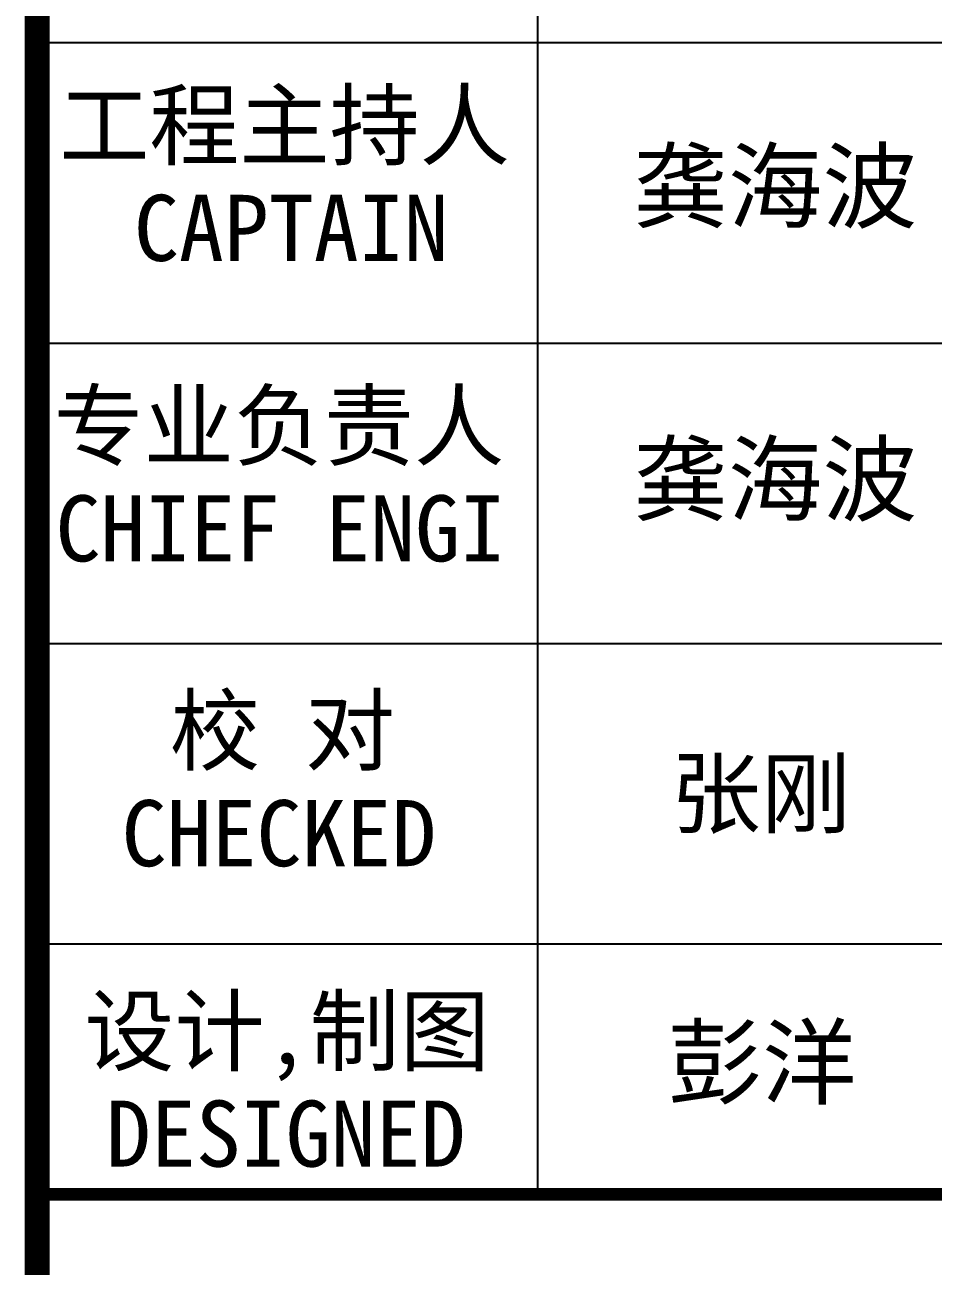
# Model space of a CAD drawing. Extents: x 69728788 to 150163257, y 20675998 to 43663798.
# Drawn here: x 75148513 to 75155743, y 21606668 to 21616544 of the extents above; entities that cross this region are included whole.
import ezdxf

# ---------------------------------------------------------------- set-up
doc = ezdxf.new("R2010")
doc.units = 0
doc.header["$LTSCALE"] = 1000
doc.header["$MEASUREMENT"] = 0
doc.layers.add('图框', color=253, linetype='CONTINUOUS')
doc.styles.add('STYLE-黑体', font='simhei.ttf')

msp = doc.modelspace()

# ---------------------------------------------------------------- linework, layer by layer
at = {"layer": '图框', "color": 0}
for p, q in [((75148612, 21616402.4), (75160630.5, 21616402.4)), ((75148612, 21614012), (75160630.5, 21614012)), ((75148612, 21611621.6), (75160630.5, 21611621.6)), ((75148612, 21609231.2), (75160630.5, 21609231.2))]:
    msp.add_line(p, q, dxfattribs=at)
at = {"layer": '图框', "color": 4, "const_width": 197.2}
msp.add_lwpolyline([(75148612, 21638287.7), (75148612, 21558287.7)], dxfattribs=at)
at = {"layer": '图框', "color": 0, "const_width": 100}
msp.add_lwpolyline([(75148612, 21620784.8), (75160630.5, 21620784.8), (75160630.5, 21600466.4), (75148612, 21600466.4)], close=True, dxfattribs=at)
at = {"layer": '图框', "color": 0}
msp.add_lwpolyline([(75152596, 21607239.2), (75152596, 21618792.8)], dxfattribs=at)
at = {"layer": '图框', "color": 0, "const_width": 100}
msp.add_lwpolyline([(75148612, 21607239.2), (75160630.5, 21607239.2)], dxfattribs=at)

# ---------------------------------------------------------------- texts
at = {"layer": '图框', "color": 0, "style": 'STYLE-黑体'}
for s, p in [('工程主持人', (75148786.8, 21615482.5)), ('CAPTAIN', (75149381.7, 21614665.8)), ('专业负责人', (75148742.1, 21613092.1)), ('CHIEF ENGI', (75148757.5, 21612275.4)), ('校 对', (75149667.3, 21610666.8)), ('CHECKED  ', (75149283.6, 21609850.1)), ('设计,制图', (75148986.8, 21608276.4)), ('DESIGNED ', (75149158.8, 21607459.7))]:
    msp.add_text(s, height=525.89, dxfattribs=at).set_placement(p)
at = {"layer": '图框', "color": 4, "style": 'STYLE-黑体'}
for s, height, p in [('龚海波', 552.18, (75153355.5, 21614983.7)), ('龚海波', 552.18, (75153355.5, 21612653.1)), ('张刚', 525.89, (75153653.9, 21610166.3)), ('彭洋', 552.18, (75153627, 21608013.4))]:
    msp.add_text(s, height=height, dxfattribs=at).set_placement(p)

doc.saveas('drawing.dxf')
